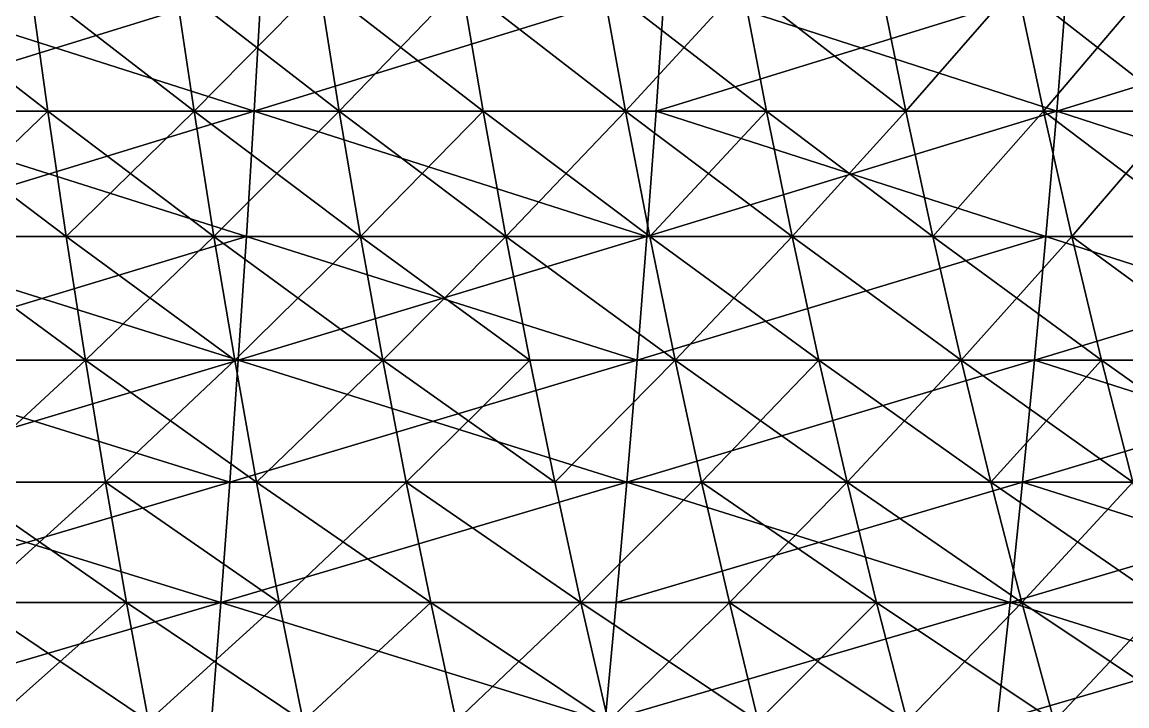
# Model space of a CAD drawing. Header units: millimetres. Extents: x -3250 to 6200, y -3250 to 3250.
# Drawn here: x 4055.5 to 4213, y -431.9 to -334.4 of the extents above; entities that cross this region are included whole.
import ezdxf

# ---------------------------------------------------------------- set-up
doc = ezdxf.new("R2010")
doc.units = ezdxf.units.MM
doc.header["$MEASUREMENT"] = 0
doc.layers.add('MESH_3D', color=2, linetype='CONTINUOUS')

msp = doc.modelspace()

# ---------------------------------------------------------------- linework, layer by layer
at = {"layer": 'MESH_3D'}
for points in [[(4031.91, -329.03, 482.37), (4088.57, -347.11, 497.24), (4031.07, -347.11, 490.76)], [(4089.62, -329.03, 26211.13), (4031.91, -329.03, 26217.63), (4031.07, -347.11, 26209.24)], [(4089.62, -329.03, 26211.13), (4031.07, -347.11, 26209.24), (4088.57, -347.11, 26202.76)], [(4031.91, -329.03, 482.37), (4089.62, -329.03, 488.87), (4088.57, -347.11, 497.24)], [(4038.13, -347.11, 1953.64), (4056.67, -329.03, 1967.89), (4035.85, -329.03, 1961.75)], [(4059.16, -347.11, 24740.16), (4035.85, -329.03, 24738.25), (4056.67, -329.03, 24732.11)], [(4059.16, -347.11, 24740.16), (4038.13, -347.11, 24746.36), (4035.85, -329.03, 24738.25)], [(4038.13, -347.11, 1953.64), (4059.16, -347.11, 1959.84), (4056.67, -329.03, 1967.89)], [(4056.67, -329.03, 1967.89), (4080.02, -347.11, 1966.56), (4077.34, -329.03, 1974.55)], [(4059.16, -347.11, 1959.84), (4080.02, -347.11, 1966.56), (4056.67, -329.03, 1967.89)], [(4080.02, -347.11, 24733.44), (4059.16, -347.11, 24740.16), (4056.67, -329.03, 24732.11)], [(4080.02, -347.11, 24733.44), (4056.67, -329.03, 24732.11), (4077.34, -329.03, 24725.45)], [(4080.02, -347.11, 1966.56), (4097.83, -329.03, 1981.72), (4077.34, -329.03, 1974.55)], [(4100.71, -347.11, 24726.2), (4080.02, -347.11, 24733.44), (4077.34, -329.03, 24725.45)], [(4100.71, -347.11, 24726.2), (4077.34, -329.03, 24725.45), (4097.83, -329.03, 24718.28)], [(4080.02, -347.11, 1966.56), (4100.71, -347.11, 1973.8), (4097.83, -329.03, 1981.72)], [(4088.57, -347.11, 497.24), (4147.15, -329.03, 496.81), (4145.89, -347.11, 505.15)], [(4089.62, -329.03, 488.87), (4147.15, -329.03, 496.81), (4088.57, -347.11, 497.24)], [(4147.15, -329.03, 26203.19), (4089.62, -329.03, 26211.13), (4088.57, -347.11, 26202.76)], [(4147.15, -329.03, 26203.19), (4088.57, -347.11, 26202.76), (4145.89, -347.11, 26194.85)], [(4097.83, -329.03, 1981.72), (4121.22, -347.11, 1981.55), (4118.14, -329.03, 1989.4)], [(4100.71, -347.11, 1973.8), (4121.22, -347.11, 1981.55), (4097.83, -329.03, 1981.72)], [(4118.14, -329.03, 24710.6), (4100.71, -347.11, 24726.2), (4097.83, -329.03, 24718.28)], [(4121.22, -347.11, 24718.45), (4100.71, -347.11, 24726.2), (4118.14, -329.03, 24710.6)], [(4118.14, -329.03, 1989.4), (4141.52, -347.11, 1989.82), (4138.25, -329.03, 1997.58)], [(4121.22, -347.11, 1981.55), (4141.52, -347.11, 1989.82), (4118.14, -329.03, 1989.4)], [(4141.52, -347.11, 24710.18), (4121.22, -347.11, 24718.45), (4118.14, -329.03, 24710.6)], [(4141.52, -347.11, 24710.18), (4118.14, -329.03, 24710.6), (4138.25, -329.03, 24702.42)], [(4141.52, -347.11, 1989.82), (4158.15, -329.03, 2006.26), (4138.25, -329.03, 1997.58)], [(4161.61, -347.11, 24701.42), (4138.25, -329.03, 24702.42), (4158.15, -329.03, 24693.74)], [(4161.61, -347.11, 24701.42), (4141.52, -347.11, 24710.18), (4138.25, -329.03, 24702.42)], [(4141.52, -347.11, 1989.82), (4161.61, -347.11, 1998.58), (4158.15, -329.03, 2006.26)], [(4147.15, -329.03, 496.81), (4203, -347.11, 514.48), (4145.89, -347.11, 505.15)], [(4204.46, -329.03, 26193.82), (4147.15, -329.03, 26203.19), (4145.89, -347.11, 26194.85)], [(4204.46, -329.03, 26193.82), (4145.89, -347.11, 26194.85), (4203, -347.11, 26185.52)], [(4147.15, -329.03, 496.81), (4204.46, -329.03, 506.18), (4203, -347.11, 514.48)], [(4158.15, -329.03, 2006.26), (4181.48, -347.11, 2007.85), (4177.82, -329.03, 2015.44)], [(4161.61, -347.11, 1998.58), (4181.48, -347.11, 2007.85), (4158.15, -329.03, 2006.26)], [(4181.48, -347.11, 24692.15), (4161.61, -347.11, 24701.42), (4158.15, -329.03, 24693.74)], [(4181.48, -347.11, 24692.15), (4158.15, -329.03, 24693.74), (4177.82, -329.03, 24684.56)], [(4181.48, -347.11, 2007.85), (4197.27, -329.03, 2025.1), (4177.82, -329.03, 2015.44)], [(4197.27, -329.03, 24674.9), (4181.48, -347.11, 24692.15), (4177.82, -329.03, 24684.56)], [(4181.48, -347.11, 2007.85), (4201.11, -347.11, 2017.6), (4197.27, -329.03, 2025.1)], [(4201.11, -347.11, 24682.4), (4181.48, -347.11, 24692.15), (4197.27, -329.03, 24674.9)], [(4201.11, -347.11, 2017.6), (4216.46, -329.03, 2035.25), (4197.27, -329.03, 2025.1)], [(4220.49, -347.11, 24672.15), (4201.11, -347.11, 24682.4), (4197.27, -329.03, 24674.9)], [(4220.49, -347.11, 24672.15), (4197.27, -329.03, 24674.9), (4216.46, -329.03, 24664.75)], [(4201.11, -347.11, 2017.6), (4220.49, -347.11, 2027.85), (4216.46, -329.03, 2035.25)], [(4204.46, -329.03, 506.18), (4259.85, -347.11, 525.24), (4203, -347.11, 514.48)], [(4261.52, -329.03, 26183.02), (4203, -347.11, 26185.52), (4259.85, -347.11, 26174.76)], [(4261.52, -329.03, 26183.02), (4204.46, -329.03, 26193.82), (4203, -347.11, 26185.52)], [(4204.46, -329.03, 506.18), (4261.52, -329.03, 516.98), (4259.85, -347.11, 525.24)], [(4031.07, -347.11, 490.76), (4087.47, -364.97, 506.04), (4030.19, -364.97, 499.59)], [(4088.57, -347.11, 26202.76), (4031.07, -347.11, 26209.24), (4030.19, -364.97, 26200.41)], [(4088.57, -347.11, 26202.76), (4030.19, -364.97, 26200.41), (4087.47, -364.97, 26193.96)], [(4031.07, -347.11, 490.76), (4088.57, -347.11, 497.24), (4087.47, -364.97, 506.04)], [(4040.53, -364.97, 1945.09), (4059.16, -347.11, 1959.84), (4038.13, -347.11, 1953.64)], [(4061.77, -364.97, 24748.65), (4038.13, -347.11, 24746.36), (4059.16, -347.11, 24740.16)], [(4061.77, -364.97, 24748.65), (4040.53, -364.97, 24754.91), (4038.13, -347.11, 24746.36)], [(4040.53, -364.97, 1945.09), (4061.77, -364.97, 1951.35), (4059.16, -347.11, 1959.84)], [(4061.77, -364.97, 1951.35), (4080.02, -347.11, 1966.56), (4059.16, -347.11, 1959.84)], [(4082.85, -364.97, 24741.86), (4059.16, -347.11, 24740.16), (4080.02, -347.11, 24733.44)], [(4082.85, -364.97, 24741.86), (4061.77, -364.97, 24748.65), (4059.16, -347.11, 24740.16)], [(4061.77, -364.97, 1951.35), (4082.85, -364.97, 1958.14), (4080.02, -347.11, 1966.56)], [(4082.85, -364.97, 1958.14), (4100.71, -347.11, 1973.8), (4080.02, -347.11, 1966.56)], [(4103.75, -364.97, 24734.54), (4082.85, -364.97, 24741.86), (4080.02, -347.11, 24733.44)], [(4103.75, -364.97, 24734.54), (4080.02, -347.11, 24733.44), (4100.71, -347.11, 24726.2)], [(4082.85, -364.97, 1958.14), (4103.75, -364.97, 1965.46), (4100.71, -347.11, 1973.8)], [(4088.57, -347.11, 497.24), (4144.57, -364.97, 513.92), (4087.47, -364.97, 506.04)], [(4144.57, -364.97, 26186.08), (4088.57, -347.11, 26202.76), (4087.47, -364.97, 26193.96)], [(4088.57, -347.11, 497.24), (4145.89, -347.11, 505.15), (4144.57, -364.97, 513.92)], [(4145.89, -347.11, 26194.85), (4088.57, -347.11, 26202.76), (4144.57, -364.97, 26186.08)], [(4103.75, -364.97, 1965.46), (4121.22, -347.11, 1981.55), (4100.71, -347.11, 1973.8)], [(4124.46, -364.97, 24726.71), (4103.75, -364.97, 24734.54), (4100.71, -347.11, 24726.2)], [(4124.46, -364.97, 24726.71), (4100.71, -347.11, 24726.2), (4121.22, -347.11, 24718.45)], [(4103.75, -364.97, 1965.46), (4124.46, -364.97, 1973.29), (4121.22, -347.11, 1981.55)], [(4124.46, -364.97, 1973.29), (4141.52, -347.11, 1989.82), (4121.22, -347.11, 1981.55)], [(4144.97, -364.97, 24718.37), (4124.46, -364.97, 24726.71), (4121.22, -347.11, 24718.45)], [(4144.97, -364.97, 24718.37), (4121.22, -347.11, 24718.45), (4141.52, -347.11, 24710.18)], [(4124.46, -364.97, 1973.29), (4144.97, -364.97, 1981.63), (4141.52, -347.11, 1989.82)], [(4144.97, -364.97, 1981.63), (4161.61, -347.11, 1998.58), (4141.52, -347.11, 1989.82)], [(4165.27, -364.97, 24709.51), (4144.97, -364.97, 24718.37), (4141.52, -347.11, 24710.18)], [(4165.27, -364.97, 24709.51), (4141.52, -347.11, 24710.18), (4161.61, -347.11, 24701.42)], [(4145.89, -347.11, 505.15), (4201.46, -364.97, 523.23), (4144.57, -364.97, 513.92)], [(4203, -347.11, 26185.52), (4144.57, -364.97, 26186.08), (4201.46, -364.97, 26176.77)], [(4203, -347.11, 26185.52), (4145.89, -347.11, 26194.85), (4144.57, -364.97, 26186.08)], [(4144.97, -364.97, 1981.63), (4165.27, -364.97, 1990.49), (4161.61, -347.11, 1998.58)], [(4145.89, -347.11, 505.15), (4203, -347.11, 514.48), (4201.46, -364.97, 523.23)], [(4165.27, -364.97, 1990.49), (4181.48, -347.11, 2007.85), (4161.61, -347.11, 1998.58)], [(4185.33, -364.97, 24700.15), (4165.27, -364.97, 24709.51), (4161.61, -347.11, 24701.42)], [(4185.33, -364.97, 24700.15), (4161.61, -347.11, 24701.42), (4181.48, -347.11, 24692.15)], [(4165.27, -364.97, 1990.49), (4185.33, -364.97, 1999.85), (4181.48, -347.11, 2007.85)], [(4185.33, -364.97, 1999.85), (4201.11, -347.11, 2017.6), (4181.48, -347.11, 2007.85)], [(4201.11, -347.11, 24682.4), (4185.33, -364.97, 24700.15), (4181.48, -347.11, 24692.15)], [(4185.33, -364.97, 1999.85), (4205.16, -364.97, 2009.7), (4201.11, -347.11, 2017.6)], [(4205.16, -364.97, 24690.3), (4185.33, -364.97, 24700.15), (4201.11, -347.11, 24682.4)], [(4205.16, -364.97, 2009.7), (4220.49, -347.11, 2027.85), (4201.11, -347.11, 2017.6)], [(4224.74, -364.97, 24679.95), (4205.16, -364.97, 24690.3), (4201.11, -347.11, 24682.4)], [(4224.74, -364.97, 24679.95), (4201.11, -347.11, 24682.4), (4220.49, -347.11, 24672.15)], [(4203, -347.11, 514.48), (4258.09, -364.97, 533.94), (4201.46, -364.97, 523.23)], [(4258.09, -364.97, 26166.06), (4203, -347.11, 26185.52), (4201.46, -364.97, 26176.77)], [(4203, -347.11, 514.48), (4259.85, -347.11, 525.24), (4258.09, -364.97, 533.94)], [(4259.85, -347.11, 26174.76), (4203, -347.11, 26185.52), (4258.09, -364.97, 26166.06)], [(4205.16, -364.97, 2009.7), (4224.74, -364.97, 2020.05), (4220.49, -347.11, 2027.85)], [(4030.19, -364.97, 499.59), (4086.31, -382.6, 515.29), (4029.26, -382.6, 508.86)], [(4087.47, -364.97, 26193.96), (4030.19, -364.97, 26200.41), (4029.26, -382.6, 26191.14)], [(4087.47, -364.97, 26193.96), (4029.26, -382.6, 26191.14), (4086.31, -382.6, 26184.71)], [(4030.19, -364.97, 499.59), (4087.47, -364.97, 506.04), (4086.31, -382.6, 515.29)], [(4040.53, -364.97, 1945.09), (4064.52, -382.6, 1942.45), (4061.77, -364.97, 1951.35)], [(4043.06, -382.6, 1936.12), (4064.52, -382.6, 1942.45), (4040.53, -364.97, 1945.09)], [(4064.52, -382.6, 24757.55), (4040.53, -364.97, 24754.91), (4061.77, -364.97, 24748.65)], [(4064.52, -382.6, 24757.55), (4043.06, -382.6, 24763.88), (4040.53, -364.97, 24754.91)], [(4064.52, -382.6, 1942.45), (4082.85, -364.97, 1958.14), (4061.77, -364.97, 1951.35)], [(4085.82, -382.6, 24750.69), (4064.52, -382.6, 24757.55), (4061.77, -364.97, 24748.65)], [(4085.82, -382.6, 24750.69), (4061.77, -364.97, 24748.65), (4082.85, -364.97, 24741.86)], [(4064.52, -382.6, 1942.45), (4085.82, -382.6, 1949.31), (4082.85, -364.97, 1958.14)], [(4082.85, -364.97, 1958.14), (4106.94, -382.6, 1956.7), (4103.75, -364.97, 1965.46)], [(4085.82, -382.6, 1949.31), (4106.94, -382.6, 1956.7), (4082.85, -364.97, 1958.14)], [(4103.75, -364.97, 24734.54), (4085.82, -382.6, 24750.69), (4082.85, -364.97, 24741.86)], [(4106.94, -382.6, 24743.3), (4085.82, -382.6, 24750.69), (4103.75, -364.97, 24734.54)], [(4087.47, -364.97, 506.04), (4143.18, -382.6, 523.14), (4086.31, -382.6, 515.29)], [(4144.57, -364.97, 26186.08), (4086.31, -382.6, 26184.71), (4143.18, -382.6, 26176.86)], [(4144.57, -364.97, 26186.08), (4087.47, -364.97, 26193.96), (4086.31, -382.6, 26184.71)], [(4087.47, -364.97, 506.04), (4144.57, -364.97, 513.92), (4143.18, -382.6, 523.14)], [(4106.94, -382.6, 1956.7), (4124.46, -364.97, 1973.29), (4103.75, -364.97, 1965.46)], [(4127.87, -382.6, 24735.39), (4106.94, -382.6, 24743.3), (4103.75, -364.97, 24734.54)], [(4127.87, -382.6, 24735.39), (4103.75, -364.97, 24734.54), (4124.46, -364.97, 24726.71)], [(4106.94, -382.6, 1956.7), (4127.87, -382.6, 1964.61), (4124.46, -364.97, 1973.29)], [(4124.46, -364.97, 1973.29), (4148.59, -382.6, 1973.05), (4144.97, -364.97, 1981.63)], [(4127.87, -382.6, 1964.61), (4148.59, -382.6, 1973.05), (4124.46, -364.97, 1973.29)], [(4148.59, -382.6, 24726.95), (4127.87, -382.6, 24735.39), (4124.46, -364.97, 24726.71)], [(4148.59, -382.6, 24726.95), (4124.46, -364.97, 24726.71), (4144.97, -364.97, 24718.37)], [(4143.18, -382.6, 523.14), (4201.46, -364.97, 523.23), (4199.84, -382.6, 532.4)], [(4144.57, -364.97, 513.92), (4201.46, -364.97, 523.23), (4143.18, -382.6, 523.14)], [(4201.46, -364.97, 26176.77), (4143.18, -382.6, 26176.86), (4199.84, -382.6, 26167.6)], [(4201.46, -364.97, 26176.77), (4144.57, -364.97, 26186.08), (4143.18, -382.6, 26176.86)], [(4148.59, -382.6, 1973.05), (4165.27, -364.97, 1990.49), (4144.97, -364.97, 1981.63)], [(4169.1, -382.6, 24718.01), (4144.97, -364.97, 24718.37), (4165.27, -364.97, 24709.51)], [(4169.1, -382.6, 24718.01), (4148.59, -382.6, 24726.95), (4144.97, -364.97, 24718.37)], [(4148.59, -382.6, 1973.05), (4169.1, -382.6, 1981.99), (4165.27, -364.97, 1990.49)], [(4165.27, -364.97, 1990.49), (4189.38, -382.6, 1991.45), (4185.33, -364.97, 1999.85)], [(4169.1, -382.6, 1981.99), (4189.38, -382.6, 1991.45), (4165.27, -364.97, 1990.49)], [(4189.38, -382.6, 24708.55), (4169.1, -382.6, 24718.01), (4165.27, -364.97, 24709.51)], [(4189.38, -382.6, 24708.55), (4165.27, -364.97, 24709.51), (4185.33, -364.97, 24700.15)], [(4189.38, -382.6, 1991.45), (4205.16, -364.97, 2009.7), (4185.33, -364.97, 1999.85)], [(4209.41, -382.6, 24698.59), (4189.38, -382.6, 24708.55), (4185.33, -364.97, 24700.15)], [(4209.41, -382.6, 24698.59), (4185.33, -364.97, 24700.15), (4205.16, -364.97, 24690.3)], [(4189.38, -382.6, 1991.45), (4209.41, -382.6, 2001.41), (4205.16, -364.97, 2009.7)], [(4201.46, -364.97, 523.23), (4256.25, -382.6, 543.08), (4199.84, -382.6, 532.4)], [(4258.09, -364.97, 26166.06), (4199.84, -382.6, 26167.6), (4256.25, -382.6, 26156.92)], [(4258.09, -364.97, 26166.06), (4201.46, -364.97, 26176.77), (4199.84, -382.6, 26167.6)], [(4201.46, -364.97, 523.23), (4258.09, -364.97, 533.94), (4256.25, -382.6, 543.08)], [(4205.16, -364.97, 2009.7), (4229.2, -382.6, 2011.86), (4224.74, -364.97, 2020.05)], [(4209.41, -382.6, 2001.41), (4229.2, -382.6, 2011.86), (4205.16, -364.97, 2009.7)], [(4229.2, -382.6, 24688.14), (4209.41, -382.6, 24698.59), (4205.16, -364.97, 24690.3)], [(4229.2, -382.6, 24688.14), (4205.16, -364.97, 24690.3), (4224.74, -364.97, 24679.95)], [(4029.26, -382.6, 508.86), (4085.1, -400, 524.97), (4028.29, -400, 518.57)], [(4086.31, -382.6, 26184.71), (4029.26, -382.6, 26191.14), (4028.29, -400, 26181.43)], [(4086.31, -382.6, 26184.71), (4028.29, -400, 26181.43), (4085.1, -400, 26175.03)], [(4029.26, -382.6, 508.86), (4086.31, -382.6, 515.29), (4085.1, -400, 524.97)], [(4045.7, -400, 1926.73), (4064.52, -382.6, 1942.45), (4043.06, -382.6, 1936.12)], [(4064.52, -382.6, 24757.55), (4045.7, -400, 24773.27), (4043.06, -382.6, 24763.88)], [(4045.7, -400, 1926.73), (4067.4, -400, 1933.12), (4064.52, -382.6, 1942.45)], [(4067.4, -400, 24766.88), (4045.7, -400, 24773.27), (4064.52, -382.6, 24757.55)], [(4067.4, -400, 1933.12), (4085.82, -382.6, 1949.31), (4064.52, -382.6, 1942.45)], [(4088.92, -400, 24759.94), (4064.52, -382.6, 24757.55), (4085.82, -382.6, 24750.69)], [(4088.92, -400, 24759.94), (4067.4, -400, 24766.88), (4064.52, -382.6, 24757.55)], [(4067.4, -400, 1933.12), (4088.92, -400, 1940.06), (4085.82, -382.6, 1949.31)], [(4086.31, -382.6, 515.29), (4141.73, -400, 532.79), (4085.1, -400, 524.97)], [(4143.18, -382.6, 26176.86), (4086.31, -382.6, 26184.71), (4085.1, -400, 26175.03)], [(4143.18, -382.6, 26176.86), (4085.1, -400, 26175.03), (4141.73, -400, 26167.21)], [(4088.92, -400, 1940.06), (4106.94, -382.6, 1956.7), (4085.82, -382.6, 1949.31)], [(4106.94, -382.6, 24743.3), (4088.92, -400, 24759.94), (4085.82, -382.6, 24750.69)], [(4086.31, -382.6, 515.29), (4143.18, -382.6, 523.14), (4141.73, -400, 532.79)], [(4088.92, -400, 1940.06), (4110.27, -400, 1947.53), (4106.94, -382.6, 1956.7)], [(4110.27, -400, 24752.47), (4088.92, -400, 24759.94), (4106.94, -382.6, 24743.3)], [(4110.27, -400, 1947.53), (4127.87, -382.6, 1964.61), (4106.94, -382.6, 1956.7)], [(4131.43, -400, 24744.47), (4106.94, -382.6, 24743.3), (4127.87, -382.6, 24735.39)], [(4131.43, -400, 24744.47), (4110.27, -400, 24752.47), (4106.94, -382.6, 24743.3)], [(4110.27, -400, 1947.53), (4131.43, -400, 1955.53), (4127.87, -382.6, 1964.61)], [(4131.43, -400, 1955.53), (4148.59, -382.6, 1973.05), (4127.87, -382.6, 1964.61)], [(4148.59, -382.6, 24726.95), (4131.43, -400, 24744.47), (4127.87, -382.6, 24735.39)], [(4131.43, -400, 1955.53), (4152.38, -400, 1964.06), (4148.59, -382.6, 1973.05)], [(4152.38, -400, 24735.94), (4131.43, -400, 24744.47), (4148.59, -382.6, 24726.95)], [(4141.73, -400, 532.79), (4199.84, -382.6, 532.4), (4198.14, -400, 542.01)], [(4143.18, -382.6, 523.14), (4199.84, -382.6, 532.4), (4141.73, -400, 532.79)], [(4199.84, -382.6, 26167.6), (4143.18, -382.6, 26176.86), (4141.73, -400, 26167.21)], [(4199.84, -382.6, 26167.6), (4141.73, -400, 26167.21), (4198.14, -400, 26157.99)], [(4152.38, -400, 1964.06), (4169.1, -382.6, 1981.99), (4148.59, -382.6, 1973.05)], [(4173.11, -400, 24726.9), (4152.38, -400, 24735.94), (4148.59, -382.6, 24726.95)], [(4173.11, -400, 24726.9), (4148.59, -382.6, 24726.95), (4169.1, -382.6, 24718.01)], [(4152.38, -400, 1964.06), (4173.11, -400, 1973.1), (4169.1, -382.6, 1981.99)], [(4173.11, -400, 1973.1), (4189.38, -382.6, 1991.45), (4169.1, -382.6, 1981.99)], [(4193.61, -400, 24717.34), (4173.11, -400, 24726.9), (4169.1, -382.6, 24718.01)], [(4193.61, -400, 24717.34), (4169.1, -382.6, 24718.01), (4189.38, -382.6, 24708.55)], [(4173.11, -400, 1973.1), (4193.61, -400, 1982.66), (4189.38, -382.6, 1991.45)], [(4189.38, -382.6, 1991.45), (4213.87, -400, 1992.73), (4209.41, -382.6, 2001.41)], [(4193.61, -400, 1982.66), (4213.87, -400, 1992.73), (4189.38, -382.6, 1991.45)], [(4209.41, -382.6, 24698.59), (4193.61, -400, 24717.34), (4189.38, -382.6, 24708.55)], [(4213.87, -400, 24707.27), (4193.61, -400, 24717.34), (4209.41, -382.6, 24698.59)], [(4199.84, -382.6, 532.4), (4254.31, -400, 552.64), (4198.14, -400, 542.01)], [(4256.25, -382.6, 26156.92), (4199.84, -382.6, 26167.6), (4198.14, -400, 26157.99)], [(4256.25, -382.6, 26156.92), (4198.14, -400, 26157.99), (4254.31, -400, 26147.36)], [(4199.84, -382.6, 532.4), (4256.25, -382.6, 543.08), (4254.31, -400, 552.64)], [(4213.87, -400, 1992.73), (4229.2, -382.6, 2011.86), (4209.41, -382.6, 2001.41)], [(4233.86, -400, 24696.7), (4209.41, -382.6, 24698.59), (4229.2, -382.6, 24688.14)], [(4233.86, -400, 24696.7), (4213.87, -400, 24707.27), (4209.41, -382.6, 24698.59)], [(4028.29, -400, 518.57), (4083.83, -417.15, 535.08), (4027.28, -417.15, 528.71)], [(4085.1, -400, 26175.03), (4028.29, -400, 26181.43), (4027.28, -417.15, 26171.29)], [(4085.1, -400, 26175.03), (4027.28, -417.15, 26171.29), (4083.83, -417.15, 26164.92)], [(4028.29, -400, 518.57), (4085.1, -400, 524.97), (4083.83, -417.15, 535.08)], [(4048.46, -417.15, 1916.92), (4067.4, -400, 1933.12), (4045.7, -400, 1926.73)], [(4070.4, -417.15, 24776.61), (4048.46, -417.15, 24783.08), (4045.7, -400, 24773.27)], [(4070.4, -417.15, 24776.61), (4045.7, -400, 24773.27), (4067.4, -400, 24766.88)], [(4048.46, -417.15, 1916.92), (4070.4, -417.15, 1923.39), (4067.4, -400, 1933.12)], [(4067.4, -400, 1933.12), (4092.17, -417.15, 1930.4), (4088.92, -400, 1940.06)], [(4070.4, -417.15, 1923.39), (4092.17, -417.15, 1930.4), (4067.4, -400, 1933.12)], [(4092.17, -417.15, 24769.6), (4067.4, -400, 24766.88), (4088.92, -400, 24759.94)], [(4092.17, -417.15, 24769.6), (4070.4, -417.15, 24776.61), (4067.4, -400, 24766.88)], [(4083.83, -417.15, 535.08), (4141.73, -400, 532.79), (4140.21, -417.15, 542.86)], [(4085.1, -400, 524.97), (4141.73, -400, 532.79), (4083.83, -417.15, 535.08)], [(4141.73, -400, 26167.21), (4083.83, -417.15, 26164.92), (4140.21, -417.15, 26157.14)], [(4141.73, -400, 26167.21), (4085.1, -400, 26175.03), (4083.83, -417.15, 26164.92)], [(4092.17, -417.15, 1930.4), (4110.27, -400, 1947.53), (4088.92, -400, 1940.06)], [(4113.76, -417.15, 24762.04), (4088.92, -400, 24759.94), (4110.27, -400, 24752.47)], [(4113.76, -417.15, 24762.04), (4092.17, -417.15, 24769.6), (4088.92, -400, 24759.94)], [(4092.17, -417.15, 1930.4), (4113.76, -417.15, 1937.96), (4110.27, -400, 1947.53)], [(4110.27, -400, 1947.53), (4135.15, -417.15, 1946.05), (4131.43, -400, 1955.53)], [(4113.76, -417.15, 1937.96), (4135.15, -417.15, 1946.05), (4110.27, -400, 1947.53)], [(4135.15, -417.15, 24753.95), (4113.76, -417.15, 24762.04), (4110.27, -400, 24752.47)], [(4135.15, -417.15, 24753.95), (4110.27, -400, 24752.47), (4131.43, -400, 24744.47)], [(4135.15, -417.15, 1946.05), (4152.38, -400, 1964.06), (4131.43, -400, 1955.53)], [(4152.38, -400, 24735.94), (4135.15, -417.15, 24753.95), (4131.43, -400, 24744.47)], [(4135.15, -417.15, 1946.05), (4156.34, -417.15, 1954.67), (4152.38, -400, 1964.06)], [(4156.34, -417.15, 24745.33), (4135.15, -417.15, 24753.95), (4152.38, -400, 24735.94)], [(4141.73, -400, 532.79), (4196.38, -417.15, 552.05), (4140.21, -417.15, 542.86)], [(4198.14, -400, 26157.99), (4140.21, -417.15, 26157.14), (4196.38, -417.15, 26147.95)], [(4198.14, -400, 26157.99), (4141.73, -400, 26167.21), (4140.21, -417.15, 26157.14)], [(4141.73, -400, 532.79), (4198.14, -400, 542.01), (4196.38, -417.15, 552.05)], [(4156.34, -417.15, 1954.67), (4173.11, -400, 1973.1), (4152.38, -400, 1964.06)], [(4177.3, -417.15, 24736.19), (4156.34, -417.15, 24745.33), (4152.38, -400, 24735.94)], [(4177.3, -417.15, 24736.19), (4152.38, -400, 24735.94), (4173.11, -400, 24726.9)], [(4156.34, -417.15, 1954.67), (4177.3, -417.15, 1963.81), (4173.11, -400, 1973.1)], [(4173.11, -400, 1973.1), (4198.03, -417.15, 1973.48), (4193.61, -400, 1982.66)], [(4177.3, -417.15, 1963.81), (4198.03, -417.15, 1973.48), (4173.11, -400, 1973.1)], [(4198.03, -417.15, 24726.52), (4177.3, -417.15, 24736.19), (4173.11, -400, 24726.9)], [(4198.03, -417.15, 24726.52), (4173.11, -400, 24726.9), (4193.61, -400, 24717.34)], [(4193.61, -400, 1982.66), (4218.51, -417.15, 1983.66), (4213.87, -400, 1992.73)], [(4198.03, -417.15, 1973.48), (4218.51, -417.15, 1983.66), (4193.61, -400, 1982.66)], [(4213.87, -400, 24707.27), (4198.03, -417.15, 24726.52), (4193.61, -400, 24717.34)], [(4198.14, -400, 542.01), (4252.29, -417.15, 562.63), (4196.38, -417.15, 552.05)], [(4254.31, -400, 26147.36), (4196.38, -417.15, 26147.95), (4252.29, -417.15, 26137.37)], [(4254.31, -400, 26147.36), (4198.14, -400, 26157.99), (4196.38, -417.15, 26147.95)], [(4218.51, -417.15, 24716.34), (4198.03, -417.15, 24726.52), (4213.87, -400, 24707.27)], [(4198.14, -400, 542.01), (4254.31, -400, 552.64), (4252.29, -417.15, 562.63)], [(4026.22, -434.04, 539.27), (4083.83, -417.15, 535.08), (4082.51, -434.04, 545.61)], [(4027.28, -417.15, 528.71), (4083.83, -417.15, 535.08), (4026.22, -434.04, 539.27)], [(4083.83, -417.15, 26164.92), (4027.28, -417.15, 26171.29), (4026.22, -434.04, 26160.73)], [(4083.83, -417.15, 26164.92), (4026.22, -434.04, 26160.73), (4082.51, -434.04, 26154.39)], [(4048.46, -417.15, 1916.92), (4073.53, -434.04, 1913.25), (4070.4, -417.15, 1923.39)], [(4051.33, -434.04, 1906.7), (4073.53, -434.04, 1913.25), (4048.46, -417.15, 1916.92)], [(4070.4, -417.15, 24776.61), (4051.33, -434.04, 24793.3), (4048.46, -417.15, 24783.08)], [(4073.53, -434.04, 24786.75), (4051.33, -434.04, 24793.3), (4070.4, -417.15, 24776.61)], [(4073.53, -434.04, 1913.25), (4092.17, -417.15, 1930.4), (4070.4, -417.15, 1923.39)], [(4095.55, -434.04, 24779.66), (4073.53, -434.04, 24786.75), (4070.4, -417.15, 24776.61)], [(4095.55, -434.04, 24779.66), (4070.4, -417.15, 24776.61), (4092.17, -417.15, 24769.6)], [(4073.53, -434.04, 1913.25), (4095.55, -434.04, 1920.34), (4092.17, -417.15, 1930.4)], [(4083.83, -417.15, 535.08), (4138.63, -434.04, 553.36), (4082.51, -434.04, 545.61)], [(4138.63, -434.04, 26146.64), (4083.83, -417.15, 26164.92), (4082.51, -434.04, 26154.39)], [(4083.83, -417.15, 535.08), (4140.21, -417.15, 542.86), (4138.63, -434.04, 553.36)], [(4140.21, -417.15, 26157.14), (4083.83, -417.15, 26164.92), (4138.63, -434.04, 26146.64)], [(4095.55, -434.04, 1920.34), (4113.76, -417.15, 1937.96), (4092.17, -417.15, 1930.4)], [(4113.76, -417.15, 24762.04), (4095.55, -434.04, 24779.66), (4092.17, -417.15, 24769.6)], [(4095.55, -434.04, 1920.34), (4117.39, -434.04, 1927.98), (4113.76, -417.15, 1937.96)], [(4117.39, -434.04, 24772.02), (4095.55, -434.04, 24779.66), (4113.76, -417.15, 24762.04)], [(4117.39, -434.04, 1927.98), (4135.15, -417.15, 1946.05), (4113.76, -417.15, 1937.96)], [(4139.03, -434.04, 24763.83), (4117.39, -434.04, 24772.02), (4113.76, -417.15, 24762.04)], [(4139.03, -434.04, 24763.83), (4113.76, -417.15, 24762.04), (4135.15, -417.15, 24753.95)], [(4117.39, -434.04, 1927.98), (4139.03, -434.04, 1936.17), (4135.15, -417.15, 1946.05)], [(4139.03, -434.04, 1936.17), (4156.34, -417.15, 1954.67), (4135.15, -417.15, 1946.05)], [(4160.46, -434.04, 24755.11), (4135.15, -417.15, 24753.95), (4156.34, -417.15, 24745.33)], [(4160.46, -434.04, 24755.11), (4139.03, -434.04, 24763.83), (4135.15, -417.15, 24753.95)], [(4138.63, -434.04, 553.36), (4196.38, -417.15, 552.05), (4194.53, -434.04, 562.5)], [(4140.21, -417.15, 542.86), (4196.38, -417.15, 552.05), (4138.63, -434.04, 553.36)], [(4196.38, -417.15, 26147.95), (4140.21, -417.15, 26157.14), (4138.63, -434.04, 26146.64)], [(4196.38, -417.15, 26147.95), (4138.63, -434.04, 26146.64), (4194.53, -434.04, 26137.5)], [(4139.03, -434.04, 1936.17), (4160.46, -434.04, 1944.89), (4156.34, -417.15, 1954.67)], [(4160.46, -434.04, 1944.89), (4177.3, -417.15, 1963.81), (4156.34, -417.15, 1954.67)], [(4181.67, -434.04, 24745.86), (4160.46, -434.04, 24755.11), (4156.34, -417.15, 24745.33)], [(4181.67, -434.04, 24745.86), (4156.34, -417.15, 24745.33), (4177.3, -417.15, 24736.19)], [(4160.46, -434.04, 1944.89), (4181.67, -434.04, 1954.14), (4177.3, -417.15, 1963.81)], [(4181.67, -434.04, 1954.14), (4198.03, -417.15, 1973.48), (4177.3, -417.15, 1963.81)], [(4202.64, -434.04, 24736.08), (4181.67, -434.04, 24745.86), (4177.3, -417.15, 24736.19)], [(4202.64, -434.04, 24736.08), (4177.3, -417.15, 24736.19), (4198.03, -417.15, 24726.52)], [(4181.67, -434.04, 1954.14), (4202.64, -434.04, 1963.92), (4198.03, -417.15, 1973.48)], [(4196.38, -417.15, 552.05), (4250.19, -434.04, 573.03), (4194.53, -434.04, 562.5)], [(4252.29, -417.15, 26137.37), (4196.38, -417.15, 26147.95), (4194.53, -434.04, 26137.5)], [(4252.29, -417.15, 26137.37), (4194.53, -434.04, 26137.5), (4250.19, -434.04, 26126.97)], [(4196.38, -417.15, 552.05), (4252.29, -417.15, 562.63), (4250.19, -434.04, 573.03)], [(4202.64, -434.04, 1963.92), (4218.51, -417.15, 1983.66), (4198.03, -417.15, 1973.48)], [(4223.35, -434.04, 24725.78), (4198.03, -417.15, 24726.52), (4218.51, -417.15, 24716.34)], [(4223.35, -434.04, 24725.78), (4202.64, -434.04, 24736.08), (4198.03, -417.15, 24726.52)], [(4202.64, -434.04, 1963.92), (4223.35, -434.04, 1974.22), (4218.51, -417.15, 1983.66)]]:
    msp.add_3dface(points, dxfattribs=at)

doc.saveas('drawing.dxf')
